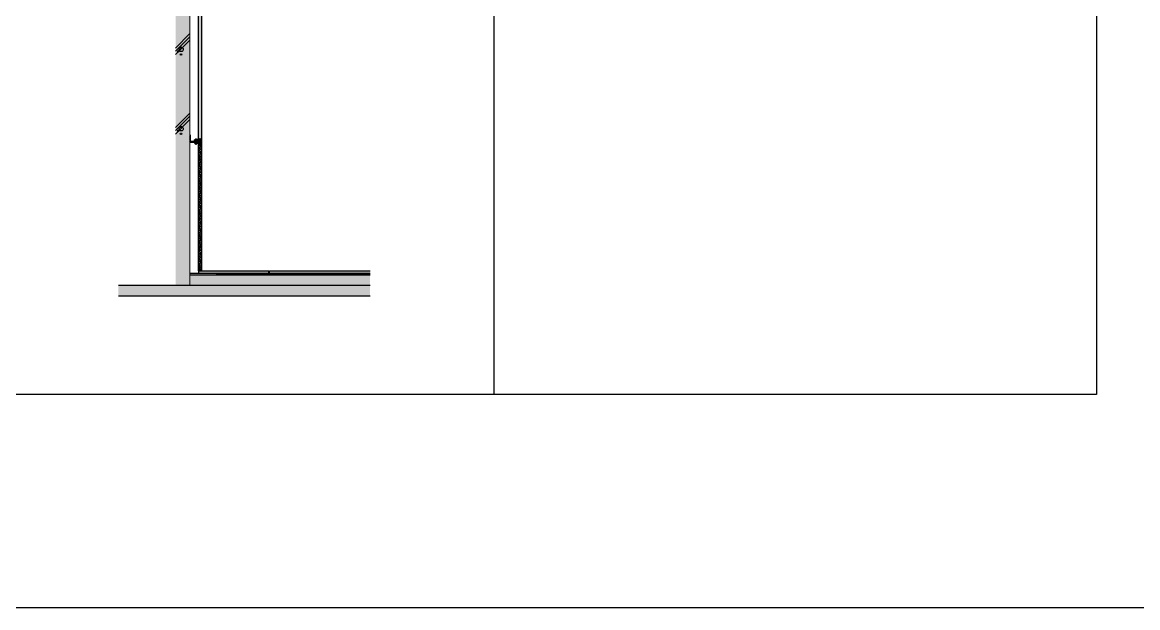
# Model space of a CAD drawing. Header units: millimetres. Extents: x -223175 to 287756, y -120611 to 352956.
# Drawn here: x 237078 to 244817, y 77684 to 81747 of the extents above; entities that cross this region are included whole.
import ezdxf

# ---------------------------------------------------------------- set-up
doc = ezdxf.new("R2010")
doc.units = ezdxf.units.MM
doc.header["$LTSCALE"] = 50
for name, color, linetype in [('1W-마감-대리석', 130, 'Continuous'), ('A-DETL-THIN', 2, 'Continuous'), ('ANG', 1, 'Continuous'), ('AS00X0001_A-DETL-HEVY', 2, 'Continuous'), ('d', 7, 'Continuous'), ('HATCH', 7, 'Continuous'), ('I-CO-TEXT', 4, 'Continuous'), ('K', 7, 'Continuous'), ('S-Tasiyici', 2, 'Continuous'), ('SEC4', 8, 'Continuous'), ('줄눈', 8, 'Continuous')]:
    doc.layers.add(name, color=color, linetype=linetype)
doc.layers.add('STRC', color=2, linetype='Continuous', lineweight=9)
pattern_1 = [(45, (235824.9192, 80914.9832), (-2.0205576, 2.0205576), []), (45, (235826.2662, 80914.9832), (-2.0205576, 2.0205576), [])]

msp = doc.modelspace()

# ---------------------------------------------------------------- hatches: boundary and pattern name
at = {"true_color": 0xededed}
h = msp.add_hatch(dxfattribs=at)
h.set_pattern_fill('AR-SAND', scale=0.05)
h.set_pattern_definition([(37.5, (210666.2344, 100290.1618), (-0.08000156, 2.44706619), [0, -1.9304, 0, -2.159, 0, -2.06375]), (7.5, (210666.2344, 100290.1618), (2.24761642, 3.5841255), [0, -1.0414, 0, -1.7399, 0, -0.66675]), (327.5, (210664.6723, 100290.1618), (3.95496185, 0.00718592), [0, -0.635, 0, -2.286, 0, -2.9845]), (317.5, (210664.6723, 100290.1618), (3.81778226, 1.1146466), [0, -0.3175, 0, -1.4986, 0, -1.7145])])
h.paths.add_polyline_path([(239490.29, 80002.9832), (238240.6648, 80002.9832), (238240.6648, 79992.9832), (239490.29, 79992.9832)])
at = {"true_color": 0xa6a6a6}
h = msp.add_hatch(dxfattribs=at)
h.set_pattern_fill('AR-SAND', color=253, scale=0.08)
h.set_pattern_definition([(37.5, (203752.9432, 103106.4268), (-0.1280025, 3.9153059), [0, -3.08864, 0, -3.4544, 0, -3.302]), (7.5, (203752.943, 103106.427), (3.59618627, 5.7346008), [0, -1.66624, 0, -2.78384, 0, -1.0668]), (327.5, (203750.444, 103106.4268), (6.32793896, 0.01149748), [0, -1.016, 0, -3.6576, 0, -4.7752]), (317.5, (203750.444, 103106.427), (6.1084516, 1.7834346), [0, -0.508, 0, -2.39776, 0, -2.7432])])
h.paths.add_polyline_path([(239490.29, 79992.9832), (238240.6648, 79992.9832), (238240.6648, 79922.9832), (239490.29, 79922.9832)])
at = {"true_color": 0xededed}
h = msp.add_hatch(dxfattribs=at)
h.set_pattern_fill('AR-CONC', scale=0.15)
h.set_pattern_definition([(50, (203752.943, 103106.427), (27.3277, -2.390863), [2.8575, -31.4325]), (355, (203752.943, 103106.427), (-5.286513, 28.658527), [2.286, -25.146088]), (100.451445, (203755.22, 103106.228), (22.041187, 26.267663), [2.428501, -26.713537]), (46.1842, (203752.943, 103114.047), (40.661856, -6.30635), [4.28625, -47.14875]), (96.63556, (203756.33, 103113.52), (35.61062, 37.11392), [3.642753, -40.07034]), (351.18415, (203752.943, 103114.047), (35.61062, 37.11392), [3.428995, -37.71896]), (21, (203756.753, 103112.142), (22.742159, -15.33978), [2.8575, -31.4325]), (326, (203756.753, 103112.142), (9.270304, 27.628195), [2.286, -25.146]), (71.451445, (203758.648, 103110.863), (32.012463, 12.288415), [2.428501, -26.71349]), (37.5, (203752.943, 103106.427), (0.4632905, 12.6832558), [0, -24.8412, 0, -25.527, 0, -25.24125]), (7.5, (203752.943, 103106.427), (10.0229494, 15.0270862), [0, -14.5542, 0, -24.2697, 0, -9.62025]), (327.5, (203744.447, 103106.427), (20.3385893, -0.8593116), [0, -9.525, 0, -29.718, 0, -39.4335]), (317.5, (203740.637, 103106.427), (22.219377, 3.813974), [0, -12.3825, 0, -19.7358, 0, -28.0035])])
h.paths.add_polyline_path([(237744.1648, 79847.9832), (239490.29, 79847.9832), (239490.29, 79922.9832), (237744.1648, 79922.9832)])
at = {"layer": 'ANG'}
h = msp.add_hatch(dxfattribs=at)
h.set_pattern_fill('ANSI32', color=251, scale=0.3, style=0)
h.set_pattern_definition(pattern_1)
edge = h.paths.add_edge_path()
edge.add_arc((238245.6648, 80919.9832), 5, 180, 270)
edge.add_line((238245.6648, 80914.9832), (238300.197, 80914.9832))
edge.add_line((238300.197, 80914.9832), (238300.197, 80919.9832))
edge.add_line((238300.197, 80919.9832), (238247.6648, 80919.9832))
edge.add_arc((238247.6648, 80921.9832), 2, 180, 270, ccw=False)
edge.add_line((238245.6648, 80921.9832), (238245.6648, 80964.9832))
edge.add_line((238245.6648, 80964.9832), (238240.6648, 80964.9832))
edge.add_line((238240.6648, 80964.9832), (238240.6648, 80919.9832))
h = msp.add_hatch(dxfattribs=at)
h.set_pattern_fill('ANSI32', color=251, scale=0.3, style=0)
h.set_pattern_definition(pattern_1)
h.paths.add_polyline_path([(238312.6647, 80919.9832), (238312.6647, 80924.9832), (238268.2776, 80924.9832), (238268.2776, 80919.9832)])
msp.add_hatch(color=251, dxfattribs=at).paths.add_polyline_path([(238310.2647, 80936.9832), (238308.6647, 80936.9832), (238308.6647, 80907.9832), (238310.2647, 80907.9832)])
at = {"layer": 'd'}
msp.add_hatch(color=254, dxfattribs=at).paths.add_polyline_path([(238140.6648, 85122.9832), (238140.6648, 79922.9832), (238240.6648, 79922.9832), (238240.6648, 85122.9832)])
at = {"layer": 'HATCH'}
h = msp.add_hatch(dxfattribs=at)
h.set_pattern_fill('AR-CONC', color=256, scale=0.02, style=0)
h.set_pattern_definition([(50, (237546.7915, 79324.3553), (3.6436934, -0.3187817), [0.381, -4.191]), (355, (237546.7915, 79324.3553), (-0.7048565, 3.821133), [0.3048, -3.3528]), (100.451, (237547.095, 79324.3287), (2.93885, 3.502334), [0.3238, -3.5618]), (46.1842, (237546.7915, 79325.3713), (5.421581, -0.840847), [0.5715, -6.2865]), (96.6356, (237547.2433, 79325.301), (4.748085, 4.948511), [0.4857, -5.3427]), (351.184, (237546.7915, 79325.371), (4.748092, 4.948502), [0.4572, -5.0292]), (21, (237547.2995, 79325.1173), (3.0322976, -2.0453104), [0.381, -4.191]), (326, (237547.2995, 79325.1173), (1.2360406, 3.683759), [0.3048, -3.3528]), (71.4514, (237547.5522, 79324.9468), (4.26833, 1.638457), [0.3238, -3.5618]), (37.5, (237546.7915, 79324.3553), (0.0617721, 1.6911008), [0, -3.31216, 0, -3.4036, 0, -3.3655]), (7.5, (237546.7915, 79324.3553), (1.3363933, 2.0036115), [0, -1.94056, 0, -3.23596, 0, -1.2827]), (327.5, (237545.6587, 79324.3553), (2.7118119, -0.1145749), [0, -1.27, 0, -3.9624, 0, -5.2578]), (317.5, (237545.1507, 79324.3553), (2.9625836, 0.5085298), [0, -1.651, 0, -2.63144, 0, -3.7338])])
h.paths.add_polyline_path([(238309.0101, 80927.9832), (238308.5101, 80927.9832), (238300.6651, 80927.9832), (238300.6651, 80943.8832), (238299.3101, 80942.5832), (238297.6209, 80940.0573), (238296.8209, 80938.0753), (238296.1908, 80936.1452), (238293.2282, 80932.573), (238292.7739, 80928.3378), (238293.4324, 80925.213), (238291.959, 80917.4324), (238293.7855, 80910.7293), (238295.322, 80909.0621), (238296.6009, 80905.0377), (238298.3322, 80902.2648), (238299.7101, 80901.288), (238300.6651, 80899.188), (238300.6651, 80916.9832), (238307.1647, 80916.9832), (238307.1647, 80906.4832), (238314.1647, 80906.4832), (238314.1647, 80922.6169), (238313.3195, 80925.0742), (238311.1116, 80925.9884), (238310.9116, 80926.6884)])
at = {"layer": 'HATCH', "true_color": 0xededed}
h = msp.add_hatch(dxfattribs=at)
h.set_pattern_fill('ANSI33', scale=2, style=0)
h.set_pattern_definition([(45, (203752.943, 103106.427), (-8.980256, 8.980256), []), (45, (203761.924, 103106.427), (-8.980256, 8.980256), [6.35, -3.175])])
h.paths.add_polyline_path([(239490.29, 80022.9832), (238792.6446, 80022.9832), (238792.6446, 80002.9832), (239490.29, 80002.9832)])
h.paths.add_polyline_path([(238300.6653, 80022.9832), (238300.6653, 80002.9832), (238787.6446, 80002.9832), (238787.6446, 80022.9832)])
at = {"layer": 'K', "ltscale": 0.05}
h = msp.add_hatch(dxfattribs=at)
h.set_pattern_fill('ANSI33', color=251, scale=2, angle=90, style=0)
h.set_pattern_definition([(135, (808705.663, 41740.83), (-8.98025612, -8.98025612), []), (135, (808705.663, 41749.81), (-8.98025612, -8.98025612), [6.35, -3.175])])
edge = h.paths.add_edge_path()
edge.add_line((238300.6651, 80927.9832), (238300.6653, 82118.9832))
edge.add_line((238300.6653, 82118.9832), (238307.6647, 82118.9832))
edge.add_line((238307.6647, 82118.9832), (238307.6647, 82111.1894))
edge.add_arc((238309.1647, 82116.5404), 5.5572, 254.34100762, 285.65902126)
edge.add_line((238310.6646, 82111.1894), (238310.6646, 82121.9832))
edge.add_line((238310.6646, 82121.9832), (238320.6648, 82121.9832))
edge.add_line((238320.6648, 82121.9832), (238320.6648, 80922.9832))
edge.add_line((238320.6648, 80922.9832), (238314.1647, 80922.9832))
edge.add_line((238314.1647, 80922.9832), (238314.1647, 80938.4832))
edge.add_line((238314.1647, 80938.4832), (238307.1647, 80938.4832))
edge.add_line((238307.1647, 80938.4832), (238307.1647, 80927.9832))
edge.add_line((238307.1647, 80927.9832), (238300.6651, 80927.9832))
h = msp.add_hatch(dxfattribs=at)
h.set_pattern_fill('ANSI33', color=251, scale=2, angle=90, style=0)
h.set_pattern_definition([(135, (76969.133, 100397.774), (-8.9802561, -8.9802561), []), (135, (76969.133, 100406.754), (-8.9802561, -8.9802561), [6.35, -3.175])])
h.paths.add_polyline_path([(238300.6653, 80916.9832), (238307.1647, 80916.9832), (238307.1647, 80906.4832), (238314.1647, 80906.4832), (238314.1647, 80921.9832), (238320.6648, 80921.9832), (238320.6648, 80022.9832), (238300.6653, 80022.9832)])

# ---------------------------------------------------------------- linework, layer by layer
msp.add_lwpolyline([(233579.1774, 87549.149), (244530.0465, 87549.149), (244530.0465, 79164.3507), (233579.1774, 79164.3507)], close=True)
at = {"layer": '1W-마감-대리석', "ltscale": 0.05, "elevation": 0}
msp.add_lwpolyline([(238300.6653, 80927.9832), (238300.6653, 82118.9832), (238307.6647, 82118.9832), (238307.6647, 82111.1894, 0.137507592), (238310.6646, 82111.1894), (238310.6646, 82121.9832), (238320.6648, 82121.9832), (238320.6648, 80922.9832), (238314.1647, 80922.9832), (238314.1647, 80938.4832), (238307.1647, 80938.4832), (238307.1647, 80927.9832), (238300.6651, 80927.9832)], format="xyb", dxfattribs=at)
msp.add_lwpolyline([(238300.6653, 80916.9832), (238307.1647, 80916.9832), (238307.1647, 80906.4832), (238314.1647, 80906.4832), (238314.1647, 80921.9832), (238320.6648, 80921.9832), (238320.6648, 80022.9832), (238300.6653, 80022.9832), (238300.6653, 80916.9832)], dxfattribs=at)
at = {"layer": 'A-DETL-THIN'}
for p, q in [((238300.6653, 80022.9832), (238787.6446, 80022.9832)), ((238300.6653, 80022.9832, 0), (238300.6653, 80002.9832)), ((238422.8298, 80002.9832), (239490.29, 80002.9832)), ((238787.6446, 80002.9832), (238787.6446, 80022.9832)), ((238787.6446, 80019.2859), (238792.6446, 80019.2859)), ((238792.6446, 80002.9832), (238792.6446, 80022.9832)), ((238792.6446, 80022.9832), (239490.29, 80022.9832))]:
    msp.add_line(p, q, dxfattribs=at)
at = {"layer": 'A-DETL-THIN', "color": 5}
for points in [[(239490.29, 80002.9832), (238240.6648, 80002.9832)], [(239490.29, 79992.9832), (238240.6648, 79992.9832)]]:
    msp.add_lwpolyline(points, dxfattribs=at)
at = {"layer": 'ANG'}
for p, q in [((238271.5398, 80926.8373, 0), (238271.5398, 80924.9832, 0)), ((238271.5398, 80926.8373, 0), (238293.7895, 80926.8373, 0)), ((238271.5398, 80924.9832, 0), (238293.7895, 80924.9832, 0)), ((238271.5398, 80913.129, 0), (238271.5398, 80914.9832, 0)), ((238271.5398, 80914.9832, 0), (238293.7895, 80914.9832, 0)), ((238273.3939, 80927.9403, 0), (238273.3939, 80931.3144, 0)), ((238273.3939, 80912.026, 0), (238273.3939, 80908.6519, 0)), ((238274.6918, 80932.4578, 0), (238290.8513, 80932.4077, 0)), ((238274.6918, 80907.5085, 0), (238290.8513, 80907.5586, 0)), ((238277.6647, 80926.7644, 0), (238277.6647, 80913.129, 0)), ((238278.0293, 80928.0186, 0), (238278.0293, 80931.3561, 0)), ((238278.0293, 80911.9477, 0), (238278.0293, 80908.6103, 0)), ((238278.291, 80939.4467, 0), (238286.166, 80939.4467, 0)), ((238278.291, 80939.4467, 0), (238279.166, 80938.5717, 0)), ((238278.291, 80939.4467, 0), (238286.166, 80937.6967, 0)), ((238279.166, 80938.5717, 0), (238278.291, 80937.6967, 0)), ((238278.291, 80937.6967, 0), (238279.166, 80936.8217, 0)), ((238278.291, 80937.6967, 0), (238286.166, 80935.9467, 0)), ((238279.166, 80936.8217, 0), (238278.291, 80935.9467, 0)), ((238278.291, 80935.9467, 0), (238286.166, 80934.1967, 0)), ((238278.291, 80935.9467, 0), (238279.166, 80935.0717, 0)), ((238279.166, 80935.0717, 0), (238278.291, 80934.1967, 0)), ((238278.291, 80934.1967, 0), (238279.166, 80933.3217, 0)), ((238278.291, 80934.1967, 0), (238286.166, 80932.4467, 0)), ((238279.166, 80933.3217, 0), (238278.291, 80932.4467, 0)), ((238279.166, 80906.6446, 0), (238278.291, 80907.5196, 0)), ((238278.291, 80905.7696, 0), (238286.166, 80907.5196, 0)), ((238278.291, 80905.7696, 0), (238279.166, 80906.6446, 0)), ((238279.166, 80904.8946, 0), (238278.291, 80905.7696, 0)), ((238278.291, 80904.0196, 0), (238286.166, 80905.7696, 0)), ((238278.291, 80904.0196, 0), (238279.166, 80904.8946, 0)), ((238279.166, 80903.1446, 0), (238278.291, 80904.0196, 0)), ((238278.291, 80902.2696, 0), (238286.166, 80904.0196, 0)), ((238278.291, 80902.2696, 0), (238279.166, 80903.1446, 0)), ((238279.166, 80901.3946, 0), (238278.291, 80902.2696, 0)), ((238278.291, 80900.5196, 0), (238286.166, 80902.2696, 0)), ((238278.291, 80900.5196, 0), (238279.166, 80901.3946, 0)), ((238279.166, 80938.5717, 0), (238287.041, 80936.8217, 0)), ((238279.166, 80936.8217, 0), (238287.041, 80935.0717, 0)), ((238279.166, 80935.0717, 0), (238287.041, 80933.3217, 0)), ((238279.166, 80933.3217, 0), (238283.1925, 80932.4269, 0)), ((238279.166, 80906.6446, 0), (238283.1925, 80907.5394, 0)), ((238279.166, 80904.8946, 0), (238287.041, 80906.6446, 0)), ((238279.166, 80903.1446, 0), (238287.041, 80904.8946, 0)), ((238279.166, 80901.3946, 0), (238287.041, 80903.1446, 0)), ((238283.1035, 80939.4467, 0), (238287.041, 80938.5717, 0)), ((238283.1035, 80900.5196, 0), (238287.041, 80901.3946, 0)), ((238286.166, 80939.4467, 0), (238287.041, 80938.5717, 0)), ((238287.041, 80938.5717, 0), (238286.166, 80937.6967, 0)), ((238286.166, 80937.6967, 0), (238287.041, 80936.8217, 0)), ((238287.041, 80936.8217, 0), (238286.166, 80935.9467, 0)), ((238286.166, 80935.9467, 0), (238287.041, 80935.0717, 0)), ((238287.041, 80935.0717, 0), (238286.166, 80934.1967, 0)), ((238286.166, 80934.1967, 0), (238287.041, 80933.3217, 0)), ((238287.041, 80933.3217, 0), (238286.166, 80932.4467, 0)), ((238287.041, 80906.6446, 0), (238286.166, 80907.5196, 0)), ((238286.166, 80905.7696, 0), (238287.041, 80906.6446, 0)), ((238287.041, 80904.8946, 0), (238286.166, 80905.7696, 0)), ((238286.166, 80904.0196, 0), (238287.041, 80904.8946, 0)), ((238287.041, 80903.1446, 0), (238286.166, 80904.0196, 0)), ((238286.166, 80902.2696, 0), (238287.041, 80903.1446, 0)), ((238287.041, 80901.3946, 0), (238286.166, 80902.2696, 0)), ((238286.166, 80900.5196, 0), (238287.041, 80901.3946, 0)), ((238287.3, 80928.0186, 0), (238287.3, 80931.3561, 0)), ((238287.3, 80911.9477, 0), (238287.3, 80908.6103, 0)), ((238287.6646, 80926.7644, 0), (238287.6646, 80913.129, 0)), ((238291.9354, 80927.9403, 0), (238291.9354, 80931.3144, 0)), ((238291.9354, 80912.026, 0), (238291.9354, 80908.6519, 0)), ((238293.7895, 80926.8373, 0), (238293.7895, 80924.9832, 0)), ((238293.7895, 80913.129, 0), (238293.7895, 80914.9832, 0))]:
    msp.add_line(p, q, dxfattribs=at)
at = {"layer": 'ANG', "color": 4, "elevation": 0}
msp.add_lwpolyline([(238240.6648, 80919.9832, 0.414213562), (238245.6648, 80914.9832), (238300.197, 80914.9832), (238300.197, 80919.9832), (238247.6648, 80919.9832, -0.414213562), (238245.6648, 80921.9832), (238245.6648, 80964.9832), (238240.6648, 80964.9832)], format="xyb", close=True, dxfattribs=at)
msp.add_lwpolyline([(238312.6647, 80919.9832), (238312.6647, 80924.9832), (238268.2776, 80924.9832), (238268.2776, 80919.9832), (238312.6647, 80919.9832)], dxfattribs=at)
at = {"layer": 'ANG', "color": 6, "elevation": 0}
msp.add_lwpolyline([(238310.2647, 80936.9832), (238308.6647, 80936.9832), (238308.6647, 80936.9832), (238308.6647, 80907.9832), (238310.2647, 80907.9832), (238310.2647, 80936.9832)], close=True, dxfattribs=at)
at = {"layer": 'ANG'}
for centre, radius, start, end in [((238274.5268, 80927.9794, 0), 1.1335, 178.02044628, 268.97217992), ((238274.5268, 80911.9869, 0), 1.1335, 91.02782008, 181.97955372), ((238274.7306, 80931.1164, 0), 1.342, 91.65456911, 174.88328674), ((238274.7306, 80908.8499, 0), 1.342, 185.11671327, 268.34543089), ((238274.1659, 80934.0863, 0), 7.1933, 270.29536985, 302.48515791), ((238274.1659, 80905.88, 0), 7.1933, 57.51484209, 89.70463015), ((238274.1585, 80925.0992, 0), 7.3575, 58.25693392, 86.95645242), ((238274.1585, 80914.8672, 0), 7.3575, 273.04354759, 301.74306608), ((238282.6647, 80922.2553, 0), 10.2132, 63.00853344, 116.99146656), ((238282.6647, 80937.1194, 0), 10.2132, 243.00853344, 296.99146656), ((238282.6647, 80902.847, 0), 10.2132, 63.00853344, 116.99146656), ((238282.6647, 80917.711, 0), 10.2132, 243.00853344, 296.99146656), ((238291.0651, 80925.1062, 0), 7.2963, 92.24610055, 121.06623916), ((238291.3037, 80934.2138, 0), 7.3763, 237.12722714, 266.7711597), ((238291.3037, 80905.7525, 0), 7.3763, 93.2288403, 122.87277287), ((238291.0651, 80914.8601, 0), 7.2963, 238.93376084, 267.75389945), ((238290.8026, 80931.2752, 0), 1.1335, 358.02044628, 88.97217992), ((238290.8026, 80927.9794, 0), 1.1335, 271.02782008, 1.97955372), ((238290.8026, 80911.9869, 0), 1.1335, 358.02044628, 88.97217992), ((238290.8026, 80908.6911, 0), 1.1335, 271.02782008, 1.97955372)]:
    msp.add_arc(centre, radius, start, end, dxfattribs=at)
at = {"layer": 'AS00X0001_A-DETL-HEVY', "color": 1}
msp.add_line((237744.1648, 79922.9832, 0), (239490.29, 79922.9832, 0), dxfattribs=at)
at = {"layer": 'AS00X0001_A-DETL-HEVY'}
msp.add_line((237744.1648, 79847.9832), (239490.29, 79847.9832), dxfattribs=at)
at = {"layer": 'HATCH', "color": 8, "elevation": 0}
msp.add_lwpolyline([(238300.6651, 80943.8832), (238299.3101, 80942.5832), (238297.6209, 80940.0573), (238296.8209, 80938.0753), (238296.1908, 80936.1452), (238293.2282, 80932.573), (238292.7739, 80928.3378), (238293.4324, 80925.213), (238291.959, 80917.4324), (238293.7855, 80910.7293), (238295.322, 80909.0621), (238296.6009, 80905.0377), (238298.3322, 80902.2648), (238299.7101, 80901.288), (238300.6651, 80899.188), (238300.6651, 80916.9832), (238307.1647, 80916.9832), (238307.1647, 80906.4832), (238314.1647, 80906.4832), (238314.1647, 80922.6169), (238313.3195, 80925.0742), (238311.1116, 80925.9884), (238310.9116, 80926.6884), (238309.0101, 80927.9832), (238308.5101, 80927.9832), (238300.6651, 80927.9832), (238300.6651, 80943.8832)], dxfattribs=at)
at = {"layer": 'I-CO-TEXT', "color": 11}
msp.add_lwpolyline([(232108.6365, 89842.8084), (287756.2063, 89842.8084), (287756.2063, 77684.0779), (232108.6365, 77684.0779)], close=True, dxfattribs=at)
at = {"layer": 'S-Tasiyici'}
msp.add_line((238422.8298, 80002.9832), (239490.29, 80002.9832), dxfattribs=at)
at = {"layer": 'SEC4'}
for p, q in [((238240.6648, 81668.6268), (238140.6648, 81568.6268)), ((238240.6648, 81646.9455), (238140.6648, 81546.9455)), ((238240.6648, 81622.8444), (238140.6648, 81522.8444)), ((238240.6648, 81117.6802), (238140.6648, 81017.6802)), ((238240.6648, 81095.9989), (238140.6648, 80995.9989)), ((238240.6648, 81071.8978), (238140.6648, 80971.8978))]:
    msp.add_line(p, q, dxfattribs=at)
for centre, radius in [((238180.5691, 81558.8714), 14.167), ((238178.4427, 81572.4645), 4.6434), ((238160.2513, 81545.4958), 5.8317), ((238179.1567, 81523.8632), 5.4002), ((238160.2513, 80994.5491), 5.8317), ((238180.5691, 81007.9248), 14.167), ((238179.1567, 80972.9166), 5.4002), ((238178.4427, 81021.5179), 4.6434)]:
    msp.add_circle(centre, radius, dxfattribs=at)
at = {"layer": 'STRC'}
msp.add_line((238240.6648, 85122.9832, 0), (238240.6648, 79922.9832), dxfattribs=at)
at = {"layer": '줄눈', "color": 0}
msp.add_line((240349.0215, 87549.149), (240349.0215, 79164.3507), dxfattribs=at)

doc.saveas('drawing.dxf')
